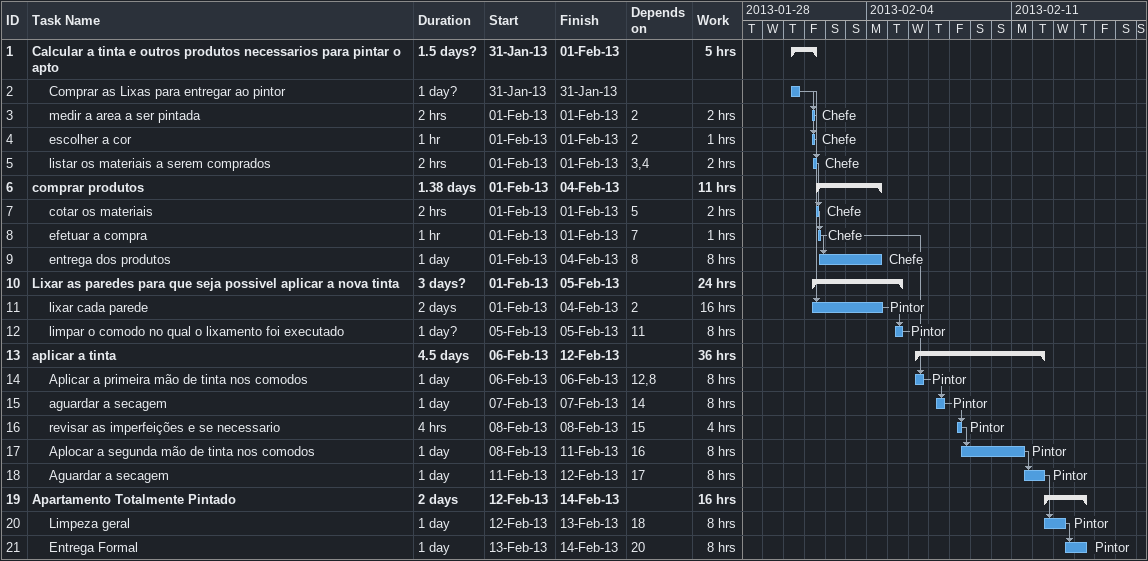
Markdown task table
| ID | Level | Task | Duration | Start | Finish | Predecessors | Resources | Work (h) |
|---|---|---|---|---|---|---|---|---|
| 1 | 1 | **Calcular a tinta e outros produtos necessarios para pintar o apto** | 1.5d? | 2013-01-31 | 2013-02-01 |  |  | 5 |
| 2 | 2 | Comprar as Lixas para entregar ao pintor | 1d? | 2013-01-31 | 2013-01-31 |  |  |  |
| 3 | 2 | medir a area a ser pintada | 2h | 2013-02-01 | 2013-02-01 | 2 | Chefe | 2 |
| 4 | 2 | escolher a cor | 1h | 2013-02-01 | 2013-02-01 | 2 | Chefe | 1 |
| 5 | 2 | listar os materiais a serem comprados | 2h | 2013-02-01 | 2013-02-01 | 3, 4 | Chefe | 2 |
| 6 | 1 | **comprar produtos** | 1.38d | 2013-02-01 | 2013-02-04 |  |  | 11 |
| 7 | 2 | cotar os materiais | 2h | 2013-02-01 | 2013-02-01 | 5 | Chefe | 2 |
| 8 | 2 | efetuar a compra | 1h | 2013-02-01 | 2013-02-01 | 7 | Chefe | 1 |
| 9 | 2 | entrega dos produtos | 1d | 2013-02-01 | 2013-02-04 | 8 | Chefe | 8 |
| 10 | 1 | **Lixar as paredes para que seja possivel aplicar a nova tinta** | 3d? | 2013-02-01 | 2013-02-05 |  |  | 24 |
| 11 | 2 | lixar cada parede | 2d | 2013-02-01 | 2013-02-04 | 2 | Pintor | 16 |
| 12 | 2 | limpar o comodo no qual o lixamento foi executado | 1d? | 2013-02-05 | 2013-02-05 | 11 | Pintor | 8 |
| 13 | 1 | **aplicar a tinta** | 4.5d | 2013-02-06 | 2013-02-12 |  |  | 36 |
| 14 | 2 | Aplicar a primeira mão de tinta nos comodos | 1d | 2013-02-06 | 2013-02-06 | 12, 8 | Pintor | 8 |
| 15 | 2 | aguardar a secagem | 1d | 2013-02-07 | 2013-02-07 | 14 | Pintor | 8 |
| 16 | 2 | revisar as imperfeições e se necessario | 4h | 2013-02-08 | 2013-02-08 | 15 | Pintor | 4 |
| 17 | 2 | Aplocar a segunda mão de tinta nos comodos | 1d | 2013-02-08 | 2013-02-11 | 16 | Pintor | 8 |
| 18 | 2 | Aguardar a secagem | 1d | 2013-02-11 | 2013-02-12 | 17 | Pintor | 8 |
| 19 | 1 | **Apartamento Totalmente Pintado** | 2d | 2013-02-12 | 2013-02-14 |  |  | 16 |
| 20 | 2 | Limpeza geral | 1d | 2013-02-12 | 2013-02-13 | 18 | Pintor | 8 |
| 21 | 2 | Entrega Formal | 1d | 2013-02-13 | 2013-02-14 | 20 | Pintor | 8 |
